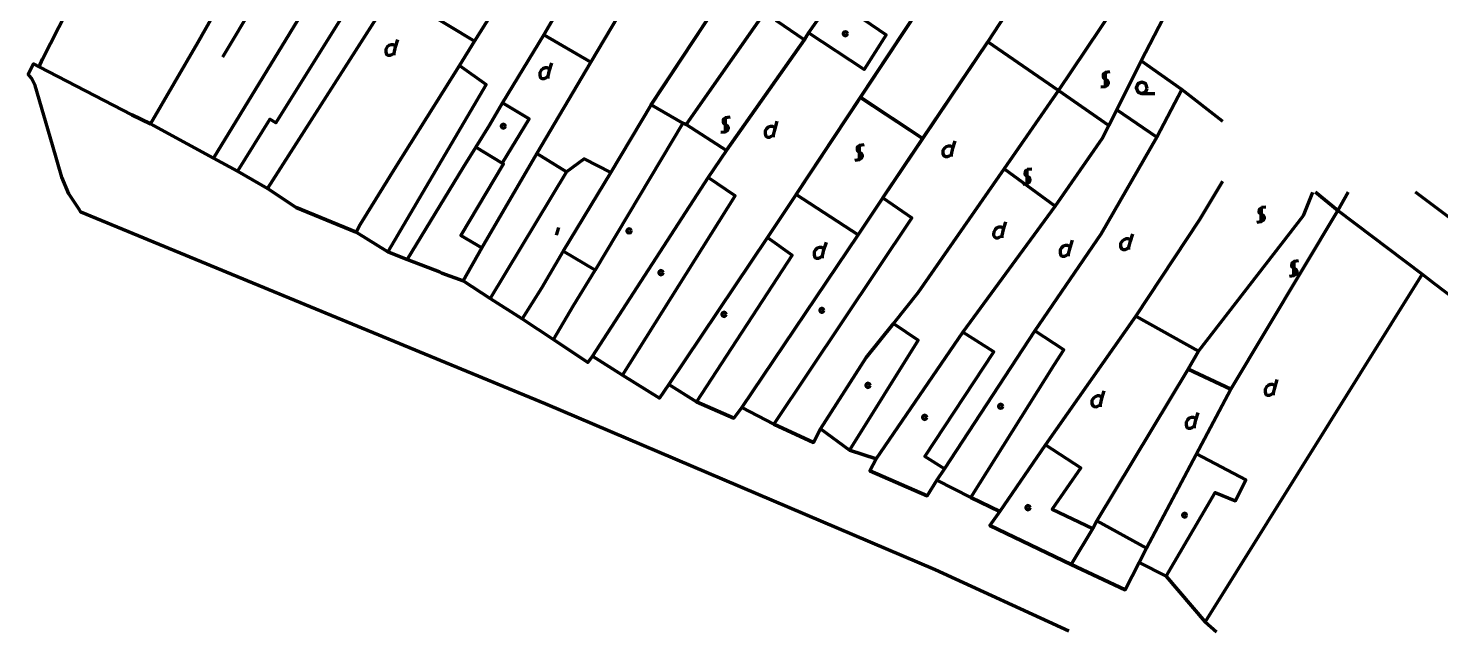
# Model space of a CAD drawing. Header units: millimetres. Extents: x 465413 to 948826, y 2516576 to 3795663.
# Drawn here: x 465413 to 698834, y 3230838 to 3330562 of the extents above; entities that cross this region are included whole.
import ezdxf

# ---------------------------------------------------------------- set-up
doc = ezdxf.new("R2010")
doc.units = ezdxf.units.MM
doc.layers.add('P', color=250, linetype='Continuous', lineweight=100)

msp = doc.modelspace()

# ---------------------------------------------------------------- linework, layer by layer
at = {"layer": 'P', "color": 2, "linetype": 'Continuous'}
for p, q in [((568312.8, 3317909), (594156.9, 3357144.6)), ((594156.9, 3357144.6), (568312.8, 3317909)), ((574112.9, 3314642.1), (604084.3, 3357470.3)), ((604084.3, 3357470.3), (574112.9, 3314642.1)), ((574113, 3314642.1), (604084.4, 3357470.2)), ((604084.4, 3357470.2), (574113, 3314642.1)), ((594348.1, 3329791.7), (598355.5, 3335514.4)), ((598355.5, 3335514.4), (594348.1, 3329791.7)), ((602911.2, 3319123.3), (612719, 3333949.6)), ((612719, 3333949.6), (602911.2, 3319123.3)), ((580760.3, 3310352.8), (593657.9, 3328665.2)), ((593657.9, 3328665.2), (580760.3, 3310352.8)), ((593657.9, 3328665.2), (594348.1, 3329791.7)), ((594348.1, 3329791.7), (593657.9, 3328665.2)), ((623934.2, 3328269.3), (613195.5, 3312336.1)), ((613195.5, 3312336.1), (623934.2, 3328269.3)), ((592283, 3303060), (602911.2, 3319123.3)), ((602911.2, 3319123.3), (592283, 3303060)), ((613195.5, 3312336.1), (602911.2, 3319123.3)), ((602911.2, 3319123.3), (613195.5, 3312336.1)), ((613195.5, 3312336.1), (606576.9, 3302495.5)), ((606576.9, 3302495.5), (613195.5, 3312336.1))]:
    msp.add_line(p, q, dxfattribs=at)
at = {"layer": 'P', "color": 252, "linetype": 'Continuous'}
for points in [[(670898.4, 3372237.6), (668163.7, 3368088.1), (662061.5, 3359607.9), (651705.8, 3344166.1), (635676.1, 3320260.9), (623984.1, 3328293.3), (642132.9, 3356079.5), (667894.9, 3393177.1), (679098.8, 3384141.7), (675711.2, 3379540.1)], [(604116, 3357483.1), (574142.8, 3314633.4), (573585.5, 3314896.2), (568349.6, 3317914.2), (594176.2, 3357151.9), (604101.2, 3371962.7), (610524.1, 3367934.8), (611526, 3367186.3), (604747.2, 3357108.3), (604116, 3357483.1)], [(558384.4, 3324953.1), (562919.6, 3332546.4), (582035, 3364553.4), (594176.2, 3357151.9), (568349.6, 3317914.2), (561696.4, 3306700.4), (557257.7, 3308970.7), (554382.9, 3306860.9), (549463.3, 3309877.5), (558384.4, 3324953.1)], [(642132.9, 3356079.5), (623984.1, 3328293.3), (613235.6, 3312350.6), (602953, 3319148.8), (612747.7, 3333960.2), (631979, 3362486.4), (642132.9, 3356079.5)], [(521211.2, 3350454.8), (515420.8, 3340856.7), (513041.3, 3336995.3), (496008.6, 3309092.9), (491700.7, 3311474.2), (485609.7, 3314756.3), (493463.3, 3328217.1), (498300.4, 3336814.1), (498563, 3337315.6), (500550.2, 3340806.3), (509754.1, 3356755.4), (521211.2, 3350454.8)], [(602111.5, 3340759.9), (598386.3, 3335526.9), (594379.8, 3329792.5), (593686.6, 3328660.1), (580806.6, 3310362.5), (574142.8, 3314633.4), (604116, 3357483.1), (604747.2, 3357108.3), (610462.9, 3353083.3), (602111.5, 3340759.9)], [(532064, 3346538.9), (504977.2, 3304068.1), (499982.6, 3306954.8), (496008.6, 3309092.9), (513041.3, 3336995.3), (515420.8, 3340856.7), (521211.2, 3350454.8), (522485, 3352440.9), (532064, 3346538.9)], [(539173.2, 3328400.9), (525713.7, 3336570.9), (532064, 3346538.9), (534274.5, 3350028.7), (547603.7, 3341859.3), (539173.2, 3328400.9)], [(484542.6, 3344855.1), (498300.4, 3336814.1), (493463.3, 3328217.1), (485609.7, 3314756.3), (482545.1, 3316276.4), (467223.5, 3324193.5), (467787, 3325438.2), (474467.1, 3338661.8), (479121.1, 3348004.1), (484542.6, 3344855.1)], [(662764.4, 3315202.7), (656037.4, 3320418.9), (649319.8, 3325192.5), (653653.5, 3333549.6), (658240.9, 3340268), (662903.8, 3346686.9)], [(658240.9, 3340268), (653653.5, 3333549.6), (649319.8, 3325192.5), (645285, 3317094.6), (643971.5, 3314475.8), (635676.1, 3320260.9), (651705.8, 3344166.1), (658240.9, 3340268)], [(539361.7, 3310924.2), (537263.4, 3307545.6), (528044, 3292359.6), (524848, 3293601.1), (519576, 3296879.8), (520251.1, 3298124), (525909.2, 3307220.2), (536662.9, 3324409.8), (539173.2, 3328400.9), (547603.7, 3341859.3), (555197, 3337324.1), (550604.9, 3329470.5), (543802.8, 3318257.3), (541609.9, 3314525.5), (539361.7, 3310924.2)], [(569713.2, 3269444.9), (563605.6, 3273211), (558630.8, 3276358.2), (577791.8, 3305889.7), (580806.6, 3310362.5), (593686.6, 3328660.1), (594379.8, 3329792.5), (598386.3, 3335526.9), (602111.5, 3340759.9), (612747.7, 3333960.2), (592334.1, 3303075.3), (587559.1, 3295985.4), (571285.8, 3271690.4), (569713.2, 3269444.9)], [(536662.9, 3324409.8), (525909.2, 3307220.2), (520251.1, 3298124), (519576, 3296879.8), (509710.1, 3300921.9), (504977.2, 3304068.1), (525713.7, 3336570.9), (539173.2, 3328400.9), (536662.9, 3324409.8)], [(562919.6, 3332546.4), (558384.4, 3324953.1), (550604.9, 3329470.5), (555197, 3337324.1), (562919.6, 3332546.4)], [(526122.9, 3327468.3), (526500.3, 3328713.7)], [(558384.4, 3324953.1), (549463.3, 3309877.5), (540391.3, 3294300.1), (536919.2, 3296305.8), (543965.9, 3308150.7), (543705.8, 3308263.5), (548165.6, 3315615.1), (543802.8, 3318257.3), (550604.9, 3329470.5), (558384.4, 3324953.1)], [(600800.1, 3329654.4), (600689.5, 3329896.8), (600447.9, 3329990.9), (600187, 3329898.9), (600074.3, 3329657.4), (600185, 3329415), (600445.1, 3329302.3), (600687.5, 3329412.9), (600800.1, 3329654.4)], [(525856.7, 3326092.2), (525858.2, 3326464.4), (526122.9, 3327468.3), (525993.6, 3327710.8), (525733.6, 3327842.1), (525361.4, 3327843.7), (524988.6, 3327714.9), (524727.1, 3327474), (524483.6, 3327102.8), (524481.5, 3326600.3), (524610.3, 3326227.6), (524851.7, 3326096.3), (525242.5, 3326094.7), (525485, 3326224), (525858.2, 3326464.4)], [(606625.3, 3302513.8), (613235.6, 3312350.6), (623984.1, 3328293.3), (635676.1, 3320260.9), (626707.9, 3307307.2), (612497.8, 3286874.8), (608419.5, 3281773.5), (603892.5, 3276171.6), (596362.1, 3264347.3), (595161.7, 3262100.3), (588623, 3265123.7), (583311.6, 3267900), (602542.9, 3296426.2), (606625.3, 3302513.8)], [(637373.8, 3230938.6), (615305.3, 3241042.4), (550856.2, 3268517.7), (474103.8, 3300193.9), (473863.4, 3300567.1), (472124.8, 3303198.5), (470944.9, 3305939.2), (469422.4, 3311324.1), (466577.9, 3321088.1), (465950.2, 3322319), (465413.1, 3322954), (466276.4, 3324699.9), (467223.5, 3324193.5), (482545.1, 3316276.4), (485609.7, 3314756.3), (491700.7, 3311474.2), (496008.6, 3309092.9), (499982.6, 3306954.8), (504977.2, 3304068.1), (509710.1, 3300921.9), (519576, 3296879.8), (524848, 3293601.1), (528044, 3292359.6), (533395.7, 3290327.5), (533785.5, 3290084), (537260.6, 3288822.7), (541734, 3285919.5), (547042.8, 3282529), (552202.8, 3279139.1), (557863.6, 3275356.3), (558630.8, 3276358.2), (563605.6, 3273211), (569713.2, 3269444.9), (571285.8, 3271690.4), (575833.6, 3268805.6), (582001.6, 3266137.3), (583311.6, 3267900), (588623, 3265123.7), (595161.7, 3262100.3), (596362.1, 3264347.3), (601149.2, 3260828.7), (605517.1, 3259433.4), (604503.9, 3257427.6), (613978.5, 3253275.5), (615571.2, 3255893.1), (621161.3, 3253003.9), (625972.2, 3250732.1), (624343.3, 3248375.2), (637735.5, 3241936.4), (646707.6, 3237786.3), (648978.1, 3242280.9), (653454, 3240010.5), (659918.3, 3232483.5), (661772.7, 3230838.1)], [(551319.6, 3322246.4), (551321.1, 3322618.6), (551567.2, 3323622.6), (551456.5, 3323865), (551196.5, 3323996.3), (550824.3, 3323997.9), (550451.5, 3323869.1), (550190, 3323628.2), (549946.5, 3323257), (549944.4, 3322754.5), (550073.1, 3322363.2), (550314.6, 3322250.5), (550686.8, 3322249), (550947.8, 3322359.6), (551321.1, 3322618.6)], [(551567.2, 3323622.6), (551963.2, 3324867.9)], [(649319.8, 3325192.5), (656037.4, 3320418.9), (651891.9, 3312563.4), (645285, 3317094.6), (649319.8, 3325192.5)], [(643430.6, 3323243.9), (643057.3, 3322966.3), (643036.7, 3322482.5), (643389, 3322164.7)], [(643420.8, 3320861.7), (643431, 3323337)], [(643421.2, 3320954.8), (643775.7, 3321176.7), (643926.2, 3321566.9), (643778.9, 3321939.7), (643426.2, 3322164.5)], [(644175.5, 3323333.9), (643430.7, 3323262.6)], [(650343.5, 3320684.3), (650085.7, 3321355.4), (649416.8, 3321637.3), (648764.3, 3321360.8), (648501, 3320691.9), (648758.9, 3320039.5), (649409.2, 3319776.2), (650080.2, 3320034), (650343.5, 3320684.3)], [(662764.4, 3305235.8), (658945.2, 3298929.6), (648457.2, 3282985.8), (633499.1, 3261700.3), (625972.2, 3250732.1), (621161.3, 3253003.9), (615571.2, 3255893.1), (616807.3, 3257767.7), (631771.6, 3280560.6), (642706.7, 3296614.3), (651891.9, 3312563.4), (656037.4, 3320418.9), (662764.4, 3315202.7)], [(643971.5, 3314475.8), (642901.9, 3312358.6), (635094.8, 3301149.6), (626707.9, 3307307.2), (635676.1, 3320260.9), (643971.5, 3314475.8)], [(642676.4, 3320864.8), (643421.2, 3320954.8)], [(649409.2, 3319776.2), (651605.2, 3319767.2)], [(548165.6, 3315615.1), (543705.8, 3308263.5), (539361.7, 3310924.2), (541609.9, 3314525.5), (543802.8, 3318257.3), (548165.6, 3315615.1)], [(568349.6, 3317914.2), (573585.5, 3314896.2), (574142.8, 3314633.4), (580806.6, 3310362.5), (577791.8, 3305889.7), (558630.8, 3276358.2), (557863.6, 3275356.3), (552202.8, 3279139.1), (555538.7, 3284746), (559117.5, 3290593.7), (553826.3, 3293742.2), (561696.4, 3306700.4), (568349.6, 3317914.2)], [(613235.6, 3312350.6), (606625.3, 3302513.8), (602542.9, 3296426.2), (592334.1, 3303075.3), (602953, 3319148.8), (613235.6, 3312350.6)], [(645285, 3317094.6), (651891.9, 3312563.4), (642706.7, 3296614.3), (631771.6, 3280560.6), (616807.3, 3257767.7), (615571.2, 3255893.1), (613978.5, 3253275.5), (604503.9, 3257427.6), (605517.1, 3259433.4), (619840.9, 3280349.2), (635094.8, 3301149.6), (642901.9, 3312358.6), (645285, 3317094.6)], [(544270.8, 3314402.9), (544178.7, 3314626.6), (543937.2, 3314739.2), (543676.2, 3314628.6), (543563.6, 3314405.8), (543674.2, 3314144.8), (543934.4, 3314050.6), (544176.7, 3314142.7), (544270.8, 3314402.9)], [(580642.8, 3315760.5), (580269.4, 3315482.8), (580248.8, 3314999), (580582.5, 3314681.3)], [(580632.9, 3313378.3), (580643.2, 3315872.1)], [(580633.3, 3313471.3), (580987.8, 3313693.2), (581138.3, 3314083.4), (580991, 3314456.2), (580638.3, 3314681)], [(581387.6, 3315869.1), (580642.8, 3315779.1)], [(588824.3, 3313958.7), (589201.7, 3315222.7)], [(579888.5, 3313381.3), (580633.3, 3313471.3)], [(588558, 3312582.5), (588559.6, 3312973.4), (588824.3, 3313958.7), (588695.1, 3314219.8), (588435, 3314332.5), (588062.7, 3314334), (587690.1, 3314223.9), (587428.4, 3313964.4), (587185, 3313593.2), (587182.9, 3313090.7), (587311.6, 3312718), (587553, 3312586.7), (587943.9, 3312585.1), (588186.4, 3312714.3), (588559.6, 3312973.4)], [(543705.8, 3308263.5), (543965.9, 3308150.7), (536919.2, 3296305.8), (540391.3, 3294300.1), (537260.6, 3288822.7), (533785.5, 3290084), (533395.7, 3290327.5), (528044, 3292359.6), (537263.4, 3307545.6), (539361.7, 3310924.2), (543705.8, 3308263.5)], [(602789.8, 3311165.3), (602416.4, 3310887.6), (602395.8, 3310403.8), (602748.1, 3310086)], [(602761.3, 3308783.1), (602771.6, 3311277)], [(602761.8, 3308894.8), (603134.9, 3309098), (603285.4, 3309488.2), (603138, 3309861), (602785.3, 3310085.8)], [(603553.3, 3311273.8), (602771.2, 3311184)], [(617969.1, 3309353.2), (617970.6, 3309725.5), (618216.7, 3310729.5), (618087.4, 3310971.9), (617846, 3311103.2), (617473.8, 3311104.7), (617101, 3310976), (616839.5, 3310735.1), (616577.4, 3310364), (616575.3, 3309861.5), (616704, 3309470.1), (616964.1, 3309357.4), (617336.3, 3309355.9), (617578.7, 3309466.5), (617970.6, 3309725.5)], [(618216.7, 3310729.5), (618612.7, 3311974.8)], [(547042.8, 3282529), (541734, 3285919.5), (537260.6, 3288822.7), (540391.3, 3294300.1), (549463.3, 3309877.5), (554382.9, 3306860.9), (557257.7, 3308970.7), (561696.4, 3306700.4), (553826.3, 3293742.2), (550227.8, 3287634), (547042.8, 3282529)], [(602035.5, 3308786.1), (602761.8, 3308894.8)], [(601149.2, 3260828.7), (596362.1, 3264347.3), (603892.5, 3276171.6), (608419.5, 3281773.5), (612497.8, 3286874.8), (626707.9, 3307307.2), (635094.8, 3301149.6), (619840.9, 3280349.2), (605517.1, 3259433.4), (601149.2, 3260828.7)], [(630504.1, 3307179.9), (630130.7, 3306902.3), (630110.2, 3306437.1), (630443.8, 3306100.7)], [(630494.3, 3304797.7), (630504.5, 3307291.6)], [(630494.7, 3304909.4), (630849.2, 3305112.6), (630999.7, 3305502.8), (630852.4, 3305894.3), (630499.6, 3306100.5)], [(631249, 3307288.5), (630504.2, 3307198.5)], [(583311.6, 3267900), (582001.6, 3266137.3), (575833.6, 3268805.6), (571285.8, 3271690.4), (587559.1, 3295985.4), (592334.1, 3303075.3), (602542.9, 3296426.2), (583311.6, 3267900)], [(629749.8, 3304800.8), (630494.7, 3304909.4)], [(658799.8, 3277192.3), (648457.2, 3282985.8), (658945.2, 3298929.6), (662764.4, 3305235.8)], [(678139.5, 3303465.4), (681824.7, 3300454.4), (664152.7, 3270935.4), (657093.9, 3274202.9), (658799.8, 3277192.3), (676126.2, 3299603.2)], [(676126.2, 3299603.2), (677710.5, 3303465.4)], [(683514, 3303465.4), (681824.7, 3300454.4), (678139.5, 3303465.4)], [(712307.8, 3277362.6), (697743.5, 3288403.2), (695758.3, 3289918.9), (681824.7, 3300454.4), (683514, 3303465.4)], [(708226.2, 3303465.4), (707591.5, 3302600.2), (705420.7, 3304228.3), (701284.1, 3298513.1), (694683.4, 3303465.4)], [(669208.1, 3300897.3), (668816.2, 3300619.7), (668795.6, 3300154.5), (669147.9, 3299836.7)], [(669179.7, 3298515.2), (669190, 3301009)], [(669953, 3301005.9), (669189.6, 3300916)], [(626592.3, 3297313.5), (626969.7, 3298577.5)], [(653454, 3240010.5), (648978.1, 3242280.9), (650234.8, 3244639.3), (664152.7, 3270935.4), (681824.7, 3300454.4), (695758.3, 3289918.9), (659918.3, 3232483.5), (653454, 3240010.5)], [(668453.9, 3298518.2), (669180.2, 3298626.8)], [(669180.2, 3298626.8), (669553.2, 3298830), (669685.1, 3299220.3), (669556.5, 3299611.7), (669203.8, 3299836.5)], [(552720.4, 3296371), (553097.9, 3297635)], [(565062.6, 3297083.2), (564970.6, 3297325.5), (564710.4, 3297419.6), (564468.1, 3297327.6), (564355.4, 3297086.1), (564466, 3296825.1), (564707.6, 3296731), (564968.5, 3296823), (565062.6, 3297083.2)], [(626344.7, 3295937.3), (626346.3, 3296328.1), (626592.3, 3297313.5), (626463.1, 3297574.6), (626221.7, 3297705.8), (625830.8, 3297707.4), (625476.7, 3297578.6), (625215.1, 3297319.1), (624953, 3296948), (624950.9, 3296445.5), (625079.7, 3296072.7), (625321.1, 3295941.5), (625711.9, 3295939.9), (625954.4, 3296069.1), (626346.3, 3296328.1)], [(647577.7, 3295365.8), (647955.1, 3296611.2)], [(596664.5, 3292579.3), (596666.1, 3292951.5), (596912.1, 3293955.5), (596782.9, 3294198), (596541.5, 3294329.2), (596150.6, 3294330.9), (595796.5, 3294202), (595534.9, 3293961.2), (595272.9, 3293590), (595270.8, 3293087.5), (595399.4, 3292696.2), (595659.5, 3292583.4), (596031.8, 3292581.9), (596274.2, 3292692.6), (596666.1, 3292951.5)], [(596912.1, 3293955.5), (597308.1, 3295200.8)], [(637312.8, 3292914.3), (637314.4, 3293286.5), (637579, 3294290.4), (637449.8, 3294532.9), (637189.8, 3294664.2), (636817.5, 3294665.7), (636444.8, 3294537), (636183.2, 3294296.1), (635939.8, 3293924.9), (635937.7, 3293422.4), (636066.3, 3293031.1), (636307.8, 3292918.4), (636698.7, 3292916.8), (636941.1, 3293027.5), (637314.4, 3293286.5)], [(637579, 3294290.4), (637956.4, 3295535.8)], [(647311.5, 3293989.7), (647313, 3294361.9), (647577.7, 3295365.8), (647448.4, 3295608.3), (647207, 3295739.6), (646816.2, 3295741.2), (646462.1, 3295612.4), (646181.9, 3295371.6), (645938.4, 3295000.4), (645936.3, 3294497.9), (646065.1, 3294125.1), (646306.5, 3293993.9), (646697.3, 3293992.2), (646939.8, 3294121.5), (647313, 3294361.9)], [(674606, 3292016.1), (674214, 3291738.5), (674193.4, 3291254.7), (674545.7, 3290936.9)], [(674577.5, 3289615.4), (674587.8, 3292109.2)], [(675350.8, 3292106.1), (674587.5, 3292034.8)], [(570338.4, 3290193.9), (570227.8, 3290436.3), (569986.2, 3290530.3), (569743.9, 3290438.3), (569631.2, 3290196.8), (569741.8, 3289935.8), (569983.4, 3289841.7), (570225.7, 3289933.8), (570338.4, 3290193.9)], [(673833.1, 3289618.4), (674578, 3289727)], [(674578, 3289727), (674932.5, 3289948.9), (675083, 3290339.1), (674935.6, 3290712), (674601.6, 3290936.7)], [(596908.2, 3283961.3), (596797.5, 3284203.7), (596555.9, 3284297.7), (596313.6, 3284205.7), (596201, 3283964.2), (596311.6, 3283703.2), (596553.1, 3283609.1), (596795.4, 3283701.2), (596908.2, 3283961.3)], [(580732.2, 3283283.5), (580621.6, 3283525.9), (580380, 3283620), (580137.7, 3283527.9), (580025, 3283286.4), (580135.6, 3283025.4), (580377.2, 3282931.4), (580619.5, 3283023.4), (580732.2, 3283283.5)], [(658799.8, 3277192.3), (657093.9, 3274202.9), (642008.7, 3249177.1), (641314.9, 3247914.4), (637735.5, 3241936.4), (624343.3, 3248375.2), (625972.2, 3250732.1), (633499.1, 3261700.3), (648457.2, 3282985.8), (658799.8, 3277192.3)], [(664152.7, 3270935.4), (650234.8, 3244639.3), (648978.1, 3242280.9), (646707.6, 3237786.3), (637735.5, 3241936.4), (641314.9, 3247914.4), (642008.7, 3249177.1), (657093.9, 3274202.9), (664152.7, 3270935.4)], [(604543.5, 3271553.4), (604432.8, 3271795.8), (604191.3, 3271908.4), (603948.9, 3271797.7), (603836.3, 3271556.3), (603946.9, 3271313.9), (604188.5, 3271219.8), (604430.8, 3271311.9), (604543.5, 3271553.4)], [(642836.5, 3269404.1), (643213.9, 3270649.5)], [(671183.5, 3269920.1), (671185.1, 3270292.3), (671449.8, 3271296.2), (671320.5, 3271538.7), (671079.1, 3271670), (670688.2, 3271671.6), (670334.1, 3271542.7), (670053.9, 3271302), (669810.5, 3270930.7), (669808.4, 3270428.2), (669937.1, 3270036.9), (670178.5, 3269924.2), (670569.4, 3269922.6), (670811.8, 3270033.3), (671185.1, 3270292.3)], [(671449.8, 3271296.2), (671827.1, 3272541.6)], [(626453.2, 3268094.4), (626342.6, 3268336.8), (626101.1, 3268449.5), (625840.1, 3268338.9), (625746, 3268097.3), (625838.1, 3267855), (626098.2, 3267760.9), (626340.6, 3267852.9), (626453.2, 3268094.4)], [(642588.9, 3268027.9), (642590.4, 3268400.1), (642836.5, 3269404.1), (642707.3, 3269665.2), (642447.3, 3269796.6), (642075.1, 3269798.1), (641702.3, 3269669.4), (641440.7, 3269409.9), (641197.2, 3269038.7), (641195.1, 3268536.2), (641323.9, 3268163.4), (641583.9, 3268032.1), (641956.1, 3268030.5), (642198.6, 3268159.8), (642590.4, 3268400.1)], [(613883.1, 3266266.5), (613791.1, 3266508.8), (613531, 3266621.6), (613288.6, 3266510.9), (613175.9, 3266269.4), (613286.6, 3266027), (613528.1, 3265933), (613789.1, 3266024.9), (613883.1, 3266266.5)], [(658133.2, 3264464.9), (658134.8, 3264855.8), (658380.8, 3265841.1), (658251.6, 3266102.2), (658010.2, 3266233.5), (657619.4, 3266235.1), (657246.6, 3266106.4), (656985, 3265846.9), (656741.5, 3265475.7), (656739.4, 3264973.2), (656868.2, 3264600.4), (657128.2, 3264469.1), (657500.4, 3264467.5), (657742.9, 3264596.8), (658134.8, 3264855.8)], [(658380.8, 3265841.1), (658758.2, 3267086.5)], [(630999.8, 3251344.2), (630889.1, 3251586.6), (630647.6, 3251680.6), (630386.6, 3251588.7), (630292.6, 3251347.1), (630384.6, 3251104.8), (630644.7, 3250992), (630887.1, 3251102.7), (630999.8, 3251344.2)], [(656845.7, 3250121), (656753.6, 3250344.7), (656493.5, 3250457.4), (656251.1, 3250346.8), (656138.5, 3250123.9), (656249.1, 3249862.9), (656490.7, 3249768.8), (656751.6, 3249860.8), (656845.7, 3250121)]]:
    msp.add_lwpolyline(points, dxfattribs=at)
at = {"layer": 'P', "color": 2, "linetype": 'Continuous', "flags": 128}
msp.add_lwpolyline([(642115.3, 3356057.8), (623934.2, 3328269.3), (613195.5, 3312336.1), (602911.2, 3319123.3), (612719, 3333949.6), (631959, 3362474.1), (642115.3, 3356057.8)], dxfattribs=at)
at = {"layer": 'P', "color": 1, "linetype": 'Continuous'}
for points in [[(497566.5, 3325817.9), (502926.2, 3334785.1), (504932, 3338275.7), (500550.2, 3340806.3)], [(598386.3, 3335526.9), (593541.7, 3338673.5), (589028.2, 3331824.6), (593686.6, 3328660.1)], [(513041.3, 3336995.3), (516215.5, 3334990.8), (518034.2, 3333736.4), (506324.6, 3314912.9), (505340.9, 3315549.7), (499982.6, 3306954.8)], [(598386.3, 3335526.9), (607183.1, 3329497.8), (603548.9, 3323761.9), (594379.8, 3329792.5)], [(536662.9, 3324409.8), (541079.4, 3321264.9), (524848, 3293601.1)], [(573585.5, 3314896.2), (559117.5, 3290593.7)], [(554382.9, 3306860.9), (541734, 3285919.5)], [(563605.6, 3273211), (582208.8, 3302875), (577791.8, 3305889.7)], [(606625.3, 3302513.8), (611413.5, 3299255.8), (588623, 3265123.7)], [(587559.1, 3295985.4), (591660.2, 3293083.8), (575833.6, 3268805.6)], [(608419.5, 3281773.5), (612465.3, 3279002.4), (601149.2, 3260828.7)], [(616807.3, 3257767.7), (613577.2, 3259772.4), (625001.4, 3277089.6), (619840.9, 3280349.2)], [(621161.3, 3253003.9), (634930.9, 3274927), (636560.3, 3277414.2), (631771.6, 3280560.6)], [(633499.1, 3261700.3), (639364.7, 3257916.7), (634646.4, 3251068.6), (641314.9, 3247914.4)], [(653454, 3240010.5), (661569.6, 3253823.8), (664932.6, 3252451.3), (666640.6, 3255943.2), (658469.3, 3260220.2)], [(650234.8, 3244639.3), (642008.7, 3249177.1)]]:
    msp.add_lwpolyline(points, dxfattribs=at)

doc.saveas('drawing.dxf')
